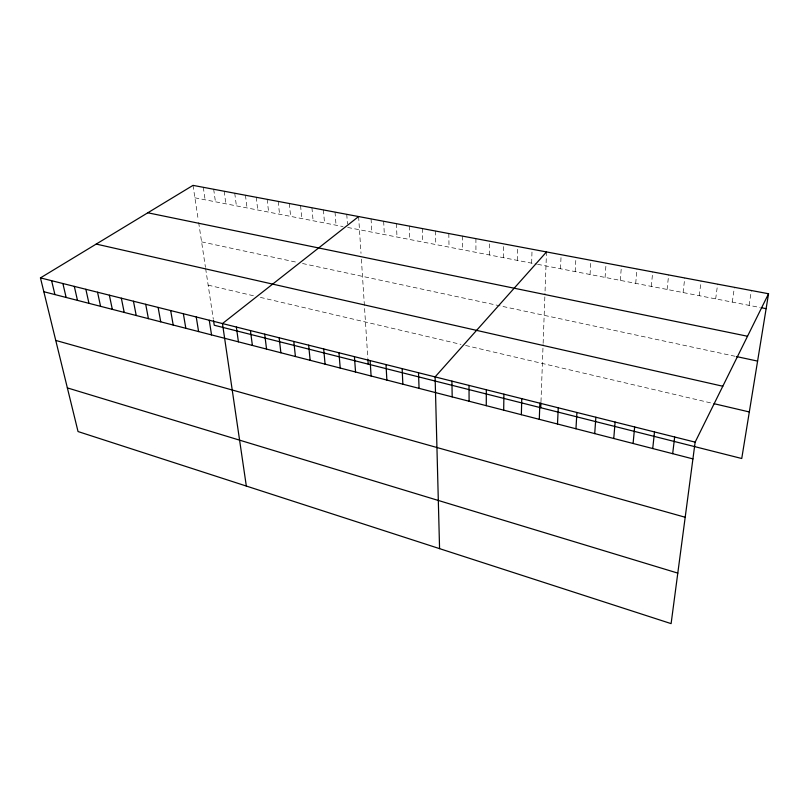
<?xml version="1.0" encoding="UTF-8"?>
<svg xmlns="http://www.w3.org/2000/svg" width="809" height="809" viewBox="0 0 809 809"><rect width="100%" height="100%" fill="white"/><g stroke="black" fill="none" stroke-linecap="round" stroke-linejoin="round"><path stroke-width="0.61" stroke-dasharray="4.04 3.03" d="M489.627 255.007L489.698 241.234M503.471 257.697L503.653 243.863M517.477 260.407L517.77 246.523M531.655 263.158L532.059 249.212M540.978 401.699L543.092 344.513M543.132 343.319L544.973 293.434M545.064 290.977L546.51 251.933M560.495 268.76L561.133 254.683M575.179 271.612L575.937 257.474M590.044 274.494L590.914 260.296M605.081 277.416L606.083 263.147M620.301 280.369L621.433 266.04M635.712 283.362L636.976 268.972M651.316 286.386L652.701 271.925M667.101 289.45L668.639 274.929M683.089 292.555L684.768 277.962M699.279 295.7L701.1 281.047M715.672 298.875L717.634 284.161M732.276 302.101L734.39 287.316M749.094 305.367L751.359 290.512M194.908 197.811L343.036 226.56M347.698 227.46L536.428 264.088M537.621 264.321L760.035 307.491M201.593 241.861L297.692 262.47M302.546 263.512L735.31 356.324M208.156 285.142L254.714 296.054M260.387 297.388L460.978 344.391M465.62 345.473L711.647 403.125M193.017 185.372L198.286 220.099M198.66 222.536L205.456 267.344M205.638 268.548L213.303 319.08M203.292 187.304L205.122 199.793M213.677 189.255L215.447 201.795M224.164 191.237L225.873 203.817M234.752 193.23L236.39 205.86M245.44 195.242L247.028 207.923M256.251 197.275L257.768 210.006M267.162 199.327L268.608 212.11M278.185 201.411L279.56 214.233M289.319 203.504L290.633 216.387M300.574 205.617L301.808 218.551M311.94 207.761L313.103 220.746M323.428 209.925L324.52 222.96M335.027 212.11L336.048 225.195M346.758 214.314L347.435 223.881M358.609 216.549L361.006 253.359M361.38 259.153L367.832 358.387M371.068 218.895L371.837 232.143M383.658 221.272L384.346 234.57M396.4 223.668L396.997 237.027M409.283 226.095L409.789 239.515M422.308 228.542L422.723 242.022M435.475 231.03L435.798 244.561M448.803 233.538L449.025 247.129M462.283 236.076L462.404 249.718M475.914 238.635L475.935 252.347"/><path stroke-width="1.21" d="M486.27 405.673L486.33 389.756M503.683 410.153L503.916 394.165M521.35 414.704L521.765 398.645M539.29 419.325L539.876 403.185M540.756 407.726L540.928 402.902M557.492 424.017L558.261 407.797M575.957 428.77L576.918 412.479M594.716 433.604L595.869 417.242M613.758 438.508L615.113 422.065M633.093 443.484L634.65 426.97M652.732 448.54L654.501 431.945M672.673 453.677L674.666 437.002M768.55 293.748L695.143 442.139L671.106 623.628L78.038 431.551L40.45 277.892L193.017 185.372L768.55 293.748L741.742 458.511L214.243 325.238L213.495 320.313M546.51 251.933L435.1 376.903L439.57 548.644M358.609 216.549L222.465 323.56L246.33 486.057M761.259 307.723L766.123 308.664M147.814 212.787L747.526 336.251M736.473 356.567L757.588 361.097M96.22 244.075L722.801 386.237M714.044 403.691L749.316 411.953M40.45 277.892L695.143 442.139M43.828 291.715L692.929 458.895M55.75 340.427L685.193 517.254M67.359 387.895L677.8 573.116M51.604 280.693L54.921 294.577M62.89 283.524L66.136 297.459M74.307 286.386L77.482 300.382M85.855 289.288L88.96 303.345M97.545 292.221L100.569 306.328M109.367 295.184L112.32 309.351M121.34 298.187L124.212 312.416M133.445 301.231L136.236 315.52M145.701 304.305L148.411 318.655M158.109 307.41L160.728 321.82M170.669 310.565L173.197 325.036M183.37 313.75L185.817 328.282M196.243 316.976L198.599 331.579M209.268 320.253L211.533 334.906M236.359 327.048L238.412 341.833M250.436 330.578L252.388 345.433M264.695 334.157L266.545 349.073M279.156 337.778L280.885 352.775M293.798 341.459L295.416 356.516M308.654 345.18L310.15 360.308M323.701 348.962L325.076 364.151M338.961 352.785L340.205 368.055M354.433 356.668L355.545 371.998M370.118 360.602L371.098 376.003M367.913 359.54L368.206 364.131M386.014 364.586L386.864 380.068M402.144 368.641L402.852 384.184M418.506 372.737L419.062 388.36M451.928 381.13L452.18 396.895M469.008 385.408L469.099 401.244"/></g></svg>
